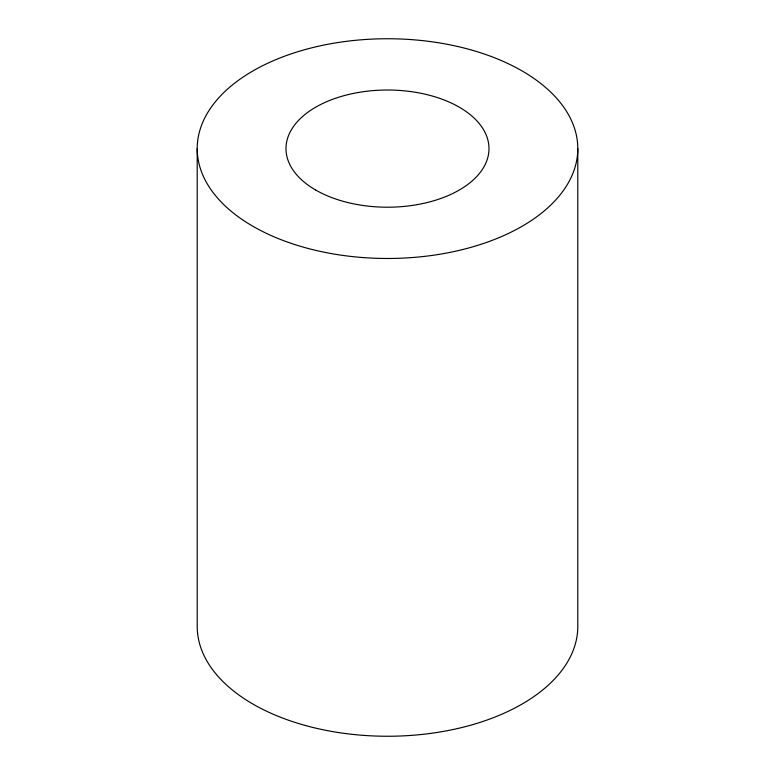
<?xml version="1.0" encoding="UTF-8"?>
<svg xmlns="http://www.w3.org/2000/svg" width="775" height="775" viewBox="0 0 775 775"><rect width="100%" height="100%" fill="white"/><g stroke="black" fill="none" stroke-linecap="round" stroke-linejoin="round"><path stroke-width="1.16" d="M577.792 148.616A190.292 109.866 0 0 1 292.349 243.757A190.292 109.866 0 0 1 292.349 53.465A190.292 109.866 0 0 1 577.792 148.616L577.792 626.384A190.292 109.866 0 0 1 387.5 736.25A190.292 109.866 0 0 1 197.208 626.384L197.208 148.616M315.735 190.049A101.486 58.59 0 0 0 485.528 163.777A101.486 58.59 0 0 0 361.237 92.012A101.486 58.59 0 0 0 315.735 190.049"/></g></svg>
